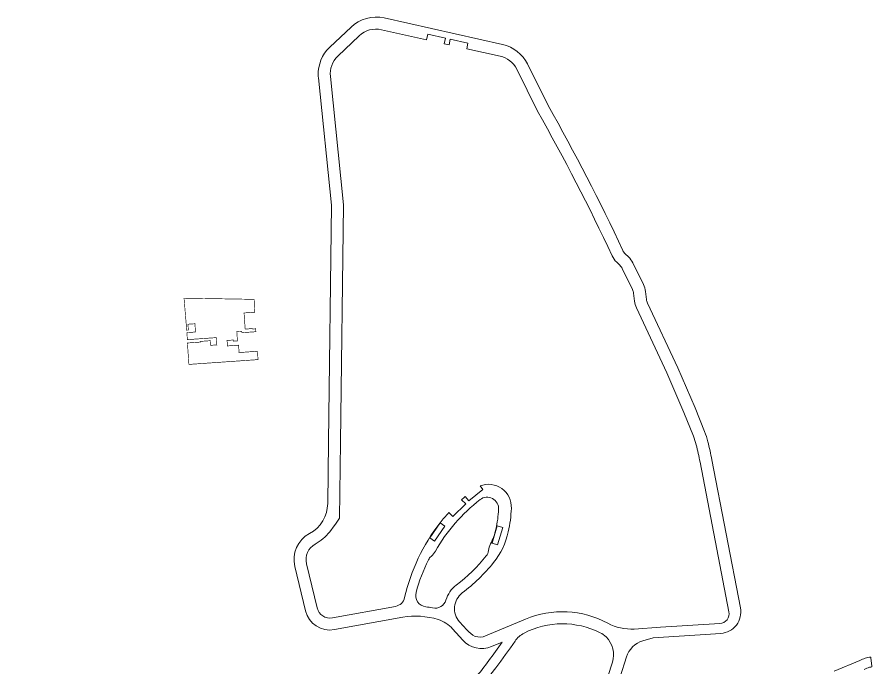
# Model space of a CAD drawing. Header units: millimetres. Extents: x 306 to 836129804, y -168137 to 818603917.
# Drawn here: x 834759788 to 835279715, y 818208216 to 818603917 of the extents above; entities that cross this region are included whole.
import ezdxf
from ezdxf.xclip import XClip

# ---------------------------------------------------------------- set-up
doc = ezdxf.new("R2010")
doc.units = ezdxf.units.MM
doc.header["$LTSCALE"] = 3
doc.header["$XCLIPFRAME"] = 0
doc.linetypes.add('ACAD_ISO03W100', pattern=[30, 12, -18])
doc.linetypes.add('DIVIDE', pattern=[1.25, 0.5, -0.25, 0, -0.25, 0, -0.25])
for name, color, linetype in [('00_Xref', 7, 'Continuous'), ('_SUBLEASE LINE', 10, 'DIVIDE'), ('AR-ROAD_AR_BS_MI_', 251, 'Continuous')]:
    doc.layers.add(name, color=color, linetype=linetype)
doc.layers.add('Eva-New', color=1, linetype='ACAD_ISO03W100', lineweight=18)

# ---------------------------------------------------------------- blocks, each defined once
blk = doc.blocks.new('x-baseplan')
at = {"layer": 'AR-ROAD_AR_BS_MI_', "color": 8, "flags": 128}
blk.add_lwpolyline([(834506.84, 818269.48, 0.360963), (834521.64, 818221.91, 0.100934), (834541.72, 818214), (834551.67, 818212.25), (834592.86, 818212.38), (834617.66, 818213.13), (834813.07, 818216.61), (834883.04, 818221.15, 0.392146), (834887.72, 818226.08), (834889.93, 818409.78, -0.011464), (834891.55, 818456.37), (834895.42, 818523.36, 0.016127), (834896.88, 818580.3), (834896.69, 818608.52, 0.315478)], format="xyb", dxfattribs=at)
at = {"layer": 'AR-ROAD_AR_BS_MI_', "color": 8}
blk.add_open_spline([(834888.67, 818328.07), (834888.67, 818328.07), (834888.38, 818295.02), (834888.09, 818261.08), (834887.79, 818227.14), (834887.77, 818226.21), (834887.39, 818225.25), (834886.99, 818224.24), (834886.62, 818223.27), (834886.56, 818223.2), (834885.66, 818222.6), (834884.73, 818221.98), (834883.83, 818221.38), (834883.6, 818221.34), (834873.62, 818220.65), (834860.55, 818219.75), (834847.67, 818218.85), (834832.74, 818217.87), (834820.68, 818217.06), (834808.61, 818216.26), (834808.2, 818216.25), (834798.22, 818216.56), (834787.81, 818216.89), (834777.59, 818217.2), (834777.1, 818217.21), (834775.31, 818216.98), (834773.48, 818216.75), (834771.72, 818216.53), (834771.67, 818216.57), (834771.65, 818217.37), (834771.62, 818218.22), (834771.59, 818219.03), (834771.54, 818219.08), (834771.15, 818219.1), (834770.77, 818219.1), (834770.24, 818219.14), (834766.91, 818218.61), (834763.59, 818218.12), (834759.9, 818217.56), (834759.34, 818217.48), (834757.06, 818217.04), (834755.22, 818216.7), (834753.38, 818216.35), (834752.97, 818216.31), (834747.8, 818215.98), (834742.49, 818215.64), (834737.49, 818215.32), (834737.08, 818215.32), (834727.35, 818215.76), (834717.06, 818216.22), (834707.04, 818216.66), (834706.37, 818216.7), (834702.63, 818217.25), (834698.89, 818217.77), (834694.28, 818218.46), (834693.27, 818218.56), (834689.61, 818219.49), (834686.87, 818220.14), (834684.14, 818220.82), (834684.08, 818220.78), (834683.57, 818218.82), (834683.06, 818216.8), (834682.55, 818214.84), (834682.49, 818214.79), (834674.56, 818214.66), (834653.52, 818214.34), (834632.08, 818214.06), (834618.51, 818213.88), (834618.05, 818213.82), (834618.03, 818213.65), (834618, 818213.42), (834617.98, 818213.24), (834617.82, 818213.19), (834613.22, 818213.05), (834605.57, 818212.81), (834598.07, 818212.57), (834593.33, 818212.44), (834591.66, 818212.34), (834586.27, 818212.36), (834582.17, 818212.43), (834578.07, 818212.46), (834577.53, 818212.45), (834575.78, 818212.32), (834573.51, 818212.16), (834571.4, 818211.99), (834569.3, 818211.95), (834567.2, 818211.89), (834565.09, 818211.82), (834563.03, 818211.87), (834561.1, 818211.9), (834559.17, 818211.94), (834558.44, 818211.97), (834556.69, 818212.09), (834554.41, 818212.24), (834552.49, 818212.35), (834550.26, 818212.61), (834548.34, 818212.82), (834546.42, 818213.04), (834546.04, 818213.1), (834544.33, 818213.47), (834542.11, 818213.97), (834540.07, 818214.39), (834537.99, 818214.98), (834536.23, 818215.47), (834534.48, 818215.95), (834534.18, 818216.06), (834531.88, 818217.03), (834529.57, 818217.99), (834526.79, 818219.19), (834526.15, 818219.4), (834524.11, 818220.67), (834522.54, 818221.6), (834520.97, 818222.55), (834520.78, 818222.7), (834518.57, 818224.61), (834516.3, 818226.59), (834514.14, 818228.46), (834514.03, 818228.58), (834512.46, 818230.83), (834510.83, 818233.15), (834509.25, 818235.41), (834509.16, 818235.58), (834507.94, 818238.42), (834506.7, 818241.32), (834505.5, 818244.13), (834505.47, 818244.26), (834505.02, 818248.14), (834504.57, 818252.11), (834504.12, 818256), (834504.12, 818256.16), (834504.55, 818259), (834504.99, 818261.97), (834505.42, 818264.87), (834505.47, 818265.08), (834506.07, 818266.74), (834506.74, 818268.64), (834507.38, 818270.45), (834507.71, 818271.28), (834510.81, 818278.82), (834513.92, 818286.34), (834518.06, 818296.29), (834527.72, 818319.82), (834537.44, 818343.33), (834549.6, 818372.98), (834553.98, 818383.5), (834558.35, 818394.02), (834561.15, 818400.86), (834563.36, 818406.32), (834570.45, 818423.49), (834576.15, 818437.21), (834581.85, 818450.94), (834588.29, 818466.58), (834593.9, 818480.2), (834600.86, 818497.09), (834602.22, 818500.34), (834615.38, 818532.02), (834628.73, 818564.17), (834642.08, 818596.31), (834643.97, 818600.83), (834646.95, 818607.73), (834649.99, 818614.77), (834652.67, 818620.99), (834652.77, 818621.19), (834655.26, 818624.79), (834657.83, 818628.52), (834660.35, 818632.18), (834660.46, 818632.37), (834661.2, 818634.18), (834662.01, 818636.16), (834662.8, 818638.07), (834662.83, 818638.27), (834662.72, 818638.31), (834662.61, 818638.35), (834662.48, 818638.47), (834662.38, 818638.56), (834662.27, 818638.65), (834662.23, 818638.82), (834662.17, 818638.94), (834662.17, 818639.21), (834662.24, 818639.35), (834662.28, 818639.57), (834662.61, 818640.2), (834664.31, 818643.54), (834666, 818646.8), (834667.62, 818649.98), (834668.74, 818652.08), (834672.43, 818657.41), (834679.25, 818662.86), (834689.32, 818666.08), (834699.26, 818666.01), (834703.97, 818665), (834706.28, 818664.24), (834706.38, 818664.21), (834720.68, 818659.51), (834735.2, 818654.75), (834749.72, 818649.99), (834750.46, 818649.77), (834764.35, 818646.01), (834778.54, 818642.17), (834792.3, 818638.45), (834793.08, 818638.26), (834813.72, 818633.83), (834837.12, 818628.81), (834860.03, 818623.89), (834862.95, 818623.26), (834864.32, 818622.87), (834865.7, 818622.47), (834867.68, 818621.93), (834869.37, 818621.31), (834878.22, 818618.2), (834886.4, 818615.29), (834893.62, 818612.74), (834893.74, 818612.67), (834894.7, 818611.31), (834895.7, 818609.91), (834896.66, 818608.56), (834896.69, 818608.41), (834896.75, 818599.58), (834896.81, 818590.17), (834896.87, 818580.87), (834896.87, 818579.94), (834896.6, 818569.4), (834896.33, 818558.87), (834896.04, 818547.2), (834895.7, 818538.64), (834895.25, 818528.31), (834894.88, 818519.48), (834894.77, 818517.11), (834894.52, 818512.75), (834894.25, 818508.4), (834893.34, 818492.11), (834892.64, 818479.56), (834891.8, 818465.26), (834891.63, 818462.14), (834891.44, 818459.01), (834891.36, 818456.64), (834890.86, 818443.35), (834890.36, 818429.22), (834889.89, 818416.09), (834889.85, 818414.41), (834889.56, 818393.82), (834889.26, 818373.23), (834889.01, 818353.47), (834889.01, 818353.47), (834888.95, 818349.44), (834888.88, 818342.73), (834888.77, 818336.02), (834888.76, 818331.58), (834888.71, 818329.82), (834888.67, 818328.07)], degree=3, knots=[0, 0, 0, 0, 0.033626, 0.067252, 0.069059, 0.069059, 0.069159, 0.071165, 0.071265, 0.071265, 0.071365, 0.073454, 0.073554, 0.073554, 0.073946, 0.093905, 0.100212, 0.100212, 0.124359, 0.12481, 0.12481, 0.125198, 0.145138, 0.146001, 0.146001, 0.14614, 0.149655, 0.149755, 0.149755, 0.149855, 0.151388, 0.151488, 0.151488, 0.151588, 0.152273, 0.152273, 0.152659, 0.159122, 0.159122, 0.160257, 0.160257, 0.163847, 0.164067, 0.164067, 0.164693, 0.174606, 0.174891, 0.174891, 0.175442, 0.194717, 0.195845, 0.195845, 0.196093, 0.203524, 0.203524, 0.20558, 0.20558, 0.211212, 0.211312, 0.211312, 0.211412, 0.215437, 0.215537, 0.215537, 0.215637, 0.23167, 0.258354, 0.25928, 0.25928, 0.25938, 0.259643, 0.259743, 0.259743, 0.260069, 0.269095, 0.27533, 0.27533, 0.278736, 0.278736, 0.286307, 0.287076, 0.287076, 0.287405, 0.290642, 0.291712, 0.291712, 0.294921, 0.295991, 0.295991, 0.299128, 0.299913, 0.299913, 0.300626, 0.303478, 0.304548, 0.304548, 0.308056, 0.30847, 0.30847, 0.308847, 0.312039, 0.313089, 0.313089, 0.316441, 0.316791, 0.316791, 0.31708, 0.321883, 0.321883, 0.32324, 0.32324, 0.32677, 0.326959, 0.326959, 0.32727, 0.332908, 0.333079, 0.333079, 0.333241, 0.338666, 0.338853, 0.338853, 0.339061, 0.345144, 0.34527, 0.34527, 0.345429, 0.353216, 0.353397, 0.353397, 0.353533, 0.359245, 0.359506, 0.359506, 0.359681, 0.363106, 0.36359, 0.36359, 0.364938, 0.380162, 0.380162, 0.386865, 0.431922, 0.431922, 0.452068, 0.455112, 0.455112, 0.467096, 0.467096, 0.492906, 0.497337, 0.497337, 0.527321, 0.527321, 0.534488, 0.534488, 0.597137, 0.605306, 0.605306, 0.607105, 0.620617, 0.620897, 0.620897, 0.621063, 0.629811, 0.630109, 0.630109, 0.63025, 0.634084, 0.634464, 0.634464, 0.634564, 0.634698, 0.634698, 0.634914, 0.634986, 0.634986, 0.63525, 0.63525, 0.635553, 0.635553, 0.635699, 0.63699, 0.643184, 0.643184, 0.644248, 0.64803, 0.656298, 0.663294, 0.669382, 0.674106, 0.674106, 0.67432, 0.67432, 0.704737, 0.705406, 0.705406, 0.706314, 0.734691, 0.735311, 0.735311, 0.736322, 0.778271, 0.784004, 0.784004, 0.784347, 0.786914, 0.786914, 0.788526, 0.790585, 0.805999, 0.806183, 0.806183, 0.806283, 0.809571, 0.809671, 0.809671, 0.80989, 0.827641, 0.828812, 0.828812, 0.829545, 0.850248, 0.850248, 0.853304, 0.867687, 0.871282, 0.871282, 0.872523, 0.880156, 0.880156, 0.905731, 0.905731, 0.909295, 0.912095, 0.912095, 0.914131, 0.939148, 0.940871, 0.940871, 0.942563, 0.982771, 0.982771, 0.982771, 0.982771, 0.990968, 0.996432, 0.996432, 1, 1, 1, 1], dxfattribs=at)

msp = doc.modelspace()

# ---------------------------------------------------------------- linework, layer by layer
at = {"layer": '_SUBLEASE LINE', "ltscale": 2, "const_width": 382}
msp.add_lwpolyline([(834903961, 818432302), (834861331, 818433025), (834862959, 818413538), (834863955, 818413608), (834863707, 818417175), (834867943, 818417470), (834868295, 818412445), (834863060, 818412082), (834863359, 818407802), (834880972, 818409033), (834881282, 818404606), (834877591, 818404348), (834877393, 818407168), (834871378, 818406748), (834871407, 818406329), (834863380, 818405768), (834864285, 818392741), (834906342, 818395663), (834905977, 818400733), (834894817, 818399953), (834894503, 818404446), (834887738, 818403973), (834887504, 818407315), (834891296, 818407580), (834891346, 818406862), (834893812, 818407034), (834893420, 818412648), (834896453, 818412860), (834896512, 818412029), (834905028, 818412624), (834904890, 818414413), (834902959, 818414278), (834902942, 818414532), (834898513, 818414223), (834897828, 818424032), (834904318, 818424486), (834904257, 818425333)], close=True, dxfattribs=at)
at = {"layer": 'Eva-New', "linetype": 'Continuous', "ltscale": 0.01}
for points in [[(835126503, 818202742), (835130420, 818214922, -0.2466655), (835140377, 818224695), (835146677, 818226591), (835187822, 818229227, 0.451881), (835199755, 818244667), (835182358, 818334706, 0.0188561), (835179941, 818345755, 0.0322481), (835177929, 818351875), (835172128, 818366314), (835161626, 818390646), (835143181, 818430052, -0.0821992), (835142562, 818432253), (835142039, 818437006, 0.0874887), (835140773, 818441339), (835134279, 818454485, 0.0874887), (835131607, 818458124), (835129711, 818459937, -0.093402), (835128201, 818462045, 0.0205476), (835082713, 818550186), (835070241, 818575434, 0.2269383), (835055100, 818587324), (834983066, 818603383, 0.2492289), (834962890, 818597813), (834949922, 818585540, 0.2151836), (834942965, 818568565), (834942968, 818568482, 0.015906), (834943068, 818567067), (834951025, 818489535), (834949148, 818345643), (834948711, 818308163, -0.2723824), (834937679, 818289943, 0.0011278), (834937607, 818289904), (834937607, 818289904, 0.3396192), (834928728, 818269859), (834935251, 818242947, 0.3969897), (834952839, 818231495), (834994320, 818238985, -0.121631), (835015851, 818237617, -0.1336958), (835024690, 818231935), (835028819, 818227356), (835030844, 818225109, 0.3190024), (835048365, 818221199), (835054748, 818223883, -0.0223265), (835038330, 818201837, -0.4355005)], [(835010803, 818164197, 0.0560011), (835062647, 818224485, -0.1237394), (835068123, 818229331, -0.2407807), (835114368, 818229593, -0.0750339), (835118020, 818227003, -0.2863093), (835121896, 818211607), (835116298, 818194197, -0.3023321)], [(835274974, 818207237, -0.0289756), (835278283, 818208581, -0.0531671), (835279713, 818208797, 0.0389012), (835279675, 818209256), (835279130, 818214310, 0.0822572), (835279056, 818214767, 0.0657144), (835275530, 818214134, 0.0199453), (835272326, 818212794), (835256781, 818206153, 0.0118216)]]:
    msp.add_lwpolyline(points, format="xyb", dxfattribs=at)
for points in [[(835017081, 818296365, 0.1106499), (834995502, 818250948, -0.3008653), (834989919, 818245608), (834951542, 818238679, -0.3969897), (834942346, 818244667), (834935823, 818271579, -0.3396204), (834941101, 818283494, 0.102791), (834949941, 818290999), (834952673, 818294504, 0.0383155), (834955844, 818299287), (834956447, 818345547), (834956447, 818345547), (834956447, 818345547), (834958330, 818489861), (834950329, 818567812, -0.2328735), (834954940, 818580238), (834967907, 818592511, -0.2492932), (834981482, 818596257), (835008845, 818590157), (835009607, 818593573), (835020343, 818591179), (835019582, 818587763), (835022510, 818587110), (835023271, 818590526), (835034008, 818588133), (835033246, 818584717), (835053512, 818580199, -0.2269383), (835063696, 818572201), (835076263, 818546760, -0.0206428), (835121684, 818458746, 0.0934529), (835124489, 818454830), (835126397, 818453006, -0.0874887), (835127836, 818451046), (835134126, 818438312, -0.0874887), (835134808, 818435978), (835135330, 818431240, 0.0821992), (835136478, 818427152), (835154968, 818387651), (835165389, 818363507), (835171156, 818349154, -0.0322481), (835172874, 818343927, -0.0189394), (835175181, 818333369), (835192771, 818242330, -0.451881), (835187264, 818235204), (835151061, 818232884), (835135178, 818231866, -0.1403614), (835119040, 818235389, 0.2267403), (835068979, 818237787), (835044790, 818227615, -0.184804), (835038360, 818227406, -0.0888877), (835033343, 818231298), (835028922, 818236202, -0.438246), (835030551, 818253773, 0.0594292), (835049560, 818272244, 0.1171052), (835058565, 818290987, 0.0425117), (835060421, 818305206, 0.5413602), (835041384, 818318889), (835043165, 818316671), (835034589, 818309783), (835032423, 818312480, 0.00653), (835030177, 818310485), (835032655, 818308013), (835024885, 818300227), (835022412, 818302695, 0.017995), (835017081, 818296365), (835019941, 818294348), (835013602, 818285358), (835010742, 818287375)], [(835051042, 818292628, -0.0644683), (835047816, 818283609, 0.0834189), (835046519, 818279501, -0.135303), (835045148, 818276330, -0.0603675), (835026908, 818258541, 0.156901), (835020617, 818249487, -0.386799), (835012521, 818244670, 0.0204899), (835008397, 818245337, -0.4577291), (835002477, 818254126, -0.048731), (835010006, 818273940, -0.0953388), (835011609, 818276045, 0.0798503), (835014207, 818279249, -0.0970087), (835041390, 818310529, -0.6444469), (835052681, 818304608, -0.0394343)]]:
    msp.add_lwpolyline(points, format="xyb", close=True, dxfattribs=at)
msp.add_lwpolyline([(835048721, 818284006), (835051834, 818294556), (835055191, 818293566), (835052078, 818283016)], close=True, dxfattribs=at)

# ---------------------------------------------------------------- block references
at = {"layer": '00_Xref'}
ref = msp.add_blockref('x-baseplan', (0, 0), dxfattribs=dict(at, xscale=1000, yscale=1000, zscale=1000))
XClip(ref).set_block_clipping_path([(834130.0932744878, 818214.2808966772), (834660.7980561039, 818251.3812309058), (834689.2509440434, 817844.3745563453), (834158.5461624272, 817807.2742220557)])

doc.saveas('drawing.dxf')
